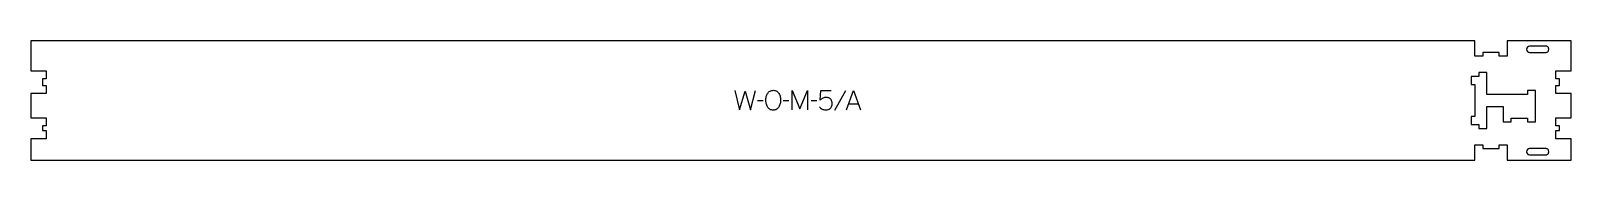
# Model space of a CAD drawing. Extents: x 0 to 2400, y 0 to 186.
import ezdxf

# ---------------------------------------------------------------- set-up
doc = ezdxf.new("R2010")
doc.units = 0
for name, color, linetype in [('1_ANYTOOL_1MMDEEP_LABELS_S', 2, 'CONTINUOUS'), ('3_ANYTOOL_CUTTHROUGH_INSID', 4, 'CONTINUOUS'), ('4_ANYTOOL_CUTTHROUGH_OUTSI', 5, 'CONTINUOUS')]:
    doc.layers.add(name, color=color, linetype=linetype)

msp = doc.modelspace()

# ---------------------------------------------------------------- linework, layer by layer
at = {"layer": '1_ANYTOOL_1MMDEEP_LABELS_S'}
for p, q in [((1269.017736, 107.770186), (1251.832022, 76.998757)), ((1140.832022, 92.127329), (1132.046307, 92.041614)), ((1180.860593, 92.127329), (1172.074879, 92.041614)), ((1224.360593, 92.127329), (1215.574879, 92.041614)), ((1274.20345, 87.798757), (1289.117736, 87.798757))]:
    msp.add_line(p, q, dxfattribs=at)
for points in [[(1096.474879, 108.241614), (1104.189164, 78.241614), (1112.632022, 107.341614), (1121.117736, 78.241614), (1128.617736, 108.241614)], [(1186.00345, 78.241614), (1186.00345, 108.241614), (1198.00345, 79.870186), (1210.00345, 108.113043), (1210.00345, 78.241614)], [(1270.732022, 78.241614), (1281.617736, 108.241614), (1292.674879, 78.241614)]]:
    msp.add_lwpolyline(points, dxfattribs=at)
msp.add_lwpolyline([(1156.90345, 108.584471, -0.064784), (1159.577405, 108.23655, -0.088904), (1162.00345, 107.1059, -0.05419), (1163.926015, 105.41377, -0.051179), (1165.45345, 103.3559, -0.041653), (1166.63565, 100.927127, -0.036749), (1167.424879, 98.341614, -0.024892), (1167.882658, 95.722351, -0.030823), (1168.046307, 93.070186, -0.034269), (1167.869787, 90.497689, -0.031918), (1167.355236, 87.970186, -0.031725), (1166.467049, 85.360789, -0.026303), (1165.282022, 82.870186, -0.058719), (1163.758241, 80.708438, -0.077745), (1161.719522, 79.045186, -0.077243), (1159.232533, 78.066348, -0.055252), (1156.560593, 77.770186, -0.054051), (1153.806668, 78.068765, -0.077615), (1151.24095, 79.066614, -0.078558), (1149.165877, 80.753688, -0.060481), (1147.624879, 82.9559, -0.02629), (1146.438218, 85.495119, -0.031299), (1145.551664, 88.152329, -0.031469), (1145.036626, 90.739144, -0.033416), (1144.860593, 93.370186, -0.032847), (1145.039271, 96.087134, -0.035049), (1145.583807, 98.754114, -0.03503), (1146.499781, 101.331153, -0.032231), (1147.75345, 103.763043, -0.062518), (1149.375339, 105.830137, -0.074052), (1151.487379, 107.379114, -0.072322), (1154.114232, 108.310005, -0.049083)], format="xyb", close=True, dxfattribs=at)
msp.add_lwpolyline([(1228.646307, 82.998757, 0.051644), (1230.381345, 80.978845, 0.067529), (1232.535593, 79.4309, 0.067834), (1234.992351, 78.526429, 0.054378), (1237.60345, 78.241614, 0.039344), (1240.586703, 78.476722, 0.059901), (1243.45345, 79.291614, 0.055966), (1244.668257, 79.968618, 0.047768), (1245.719522, 80.882686, 0.046557), (1246.714936, 82.147974, 0.031515), (1247.50345, 83.5559, 0.047557), (1248.191742, 85.435281, 0.064093), (1248.446307, 87.413043, 0.035335), (1248.304989, 89.410222, 0.045148), (1247.846307, 91.3559, 0.045692), (1247.096181, 93.06739, 0.046166), (1246.046307, 94.613043, 0.060461), (1244.711399, 95.884597, 0.060801), (1243.110593, 96.798757, 0.059081), (1241.147101, 97.362079, 0.040364), (1239.10345, 97.527329, 0.051634), (1236.522858, 97.260125, 0.068321), (1234.089164, 96.391614, 0.044671), (1231.84738, 94.959461, 0.031916), (1229.846307, 93.198757), (1230.574879, 108.241614), (1246.774879, 108.241614)], format="xyb", dxfattribs=at)
at = {"layer": '3_ANYTOOL_CUTTHROUGH_INSID'}
for points in [[(2334.75, 177, 0.414214), (2330, 172.25, 0.414214), (2334.75, 167.5), (2360.490349, 167.5, 0.12263), (2362.14544, 167.912125, 0.106401), (2363.459615, 169.019238, 0.09127), (2364.246664, 170.543392, 0.148392), (2364.246664, 173.956608, 0.09127), (2363.459615, 175.480762, 0.106401), (2362.14544, 176.587875, 0.12263), (2360.490349, 177)], [(2334.75, 8.5), (2360.490349, 8.5, 0.12263), (2362.14544, 8.912125, 0.106401), (2363.459615, 10.019238, 0.09127), (2364.246664, 11.543392, 0.148392), (2364.246664, 14.956608, 0.09127), (2363.459615, 16.480762, 0.106401), (2362.14544, 17.587875, 0.12263), (2360.490349, 18), (2334.75, 18, 0.414214), (2330, 13.25, 0.414214)]]:
    msp.add_lwpolyline(points, format="xyb", close=True, dxfattribs=at)
msp.add_lwpolyline([(2331.5, 65.588506), (2331.5, 59.588506), (2344, 59.588506), (2344, 108.088506), (2331.5, 108.088506), (2331.5, 102.088506), (2268, 102.088506), (2268, 136.044253), (2255.5, 136.044253), (2255.5, 130.044253), (2249.75, 130.044253), (2243.5, 130.044253), (2243.5, 117.544253), (2249.5, 117.544253), (2249.5, 68.044253), (2243.5, 68.044253), (2243.5, 55.544253), (2249.75, 55.544253), (2255.5, 55.544253), (2255.5, 49.544253), (2268, 49.544253), (2268, 83.588506), (2293.5, 83.588506), (2293.5, 59.588506), (2306, 59.588506), (2306, 65.588506)], close=True, dxfattribs=at)
at = {"layer": '4_ANYTOOL_CUTTHROUGH_OUTSI'}
msp.add_lwpolyline([(0, 185.5), (0, 139), (23.75, 139, -0.414214), (24, 138.75), (24, 126.75, -0.414214), (23.75, 126.5), (18, 126.5), (18, 116), (23.75, 116, -0.414214), (24, 115.75), (24, 103.75, -0.414214), (23.75, 103.5), (0, 103.5), (0, 66.089), (23.75, 66.089, -0.414214), (24, 65.839), (24, 53.839, -0.414214), (23.75, 53.589), (18, 53.589), (18, 46), (23.75, 46, -0.414214), (24, 45.75), (24, 33.75, -0.414214), (23.75, 33.5), (0, 33.5), (0, 0), (149.75, 0), (749.75, 0), (1649.75, 0), (1949.75, 0), (2249.5, 0), (2249.5, 23.75, -0.414214), (2249.75, 24), (2261.75, 24, -0.414214), (2262, 23.75), (2262, 18), (2287.5, 18), (2287.5, 23.75, -0.414214), (2287.75, 24), (2299.75, 24, -0.414214), (2300, 23.75), (2300, 0), (2399.5, 0), (2399.5, 33.5), (2375.75, 33.5, -0.414214), (2375.5, 33.75), (2375.5, 45.75, -0.414214), (2375.75, 46), (2381.5, 46), (2381.5, 53.589), (2375.75, 53.589, -0.414214), (2375.5, 53.839), (2375.5, 65.839, -0.414214), (2375.75, 66.089), (2399.5, 66.089), (2399.5, 103.5), (2375.75, 103.5, -0.414214), (2375.5, 103.75), (2375.5, 115.75, -0.414214), (2375.75, 116), (2381.5, 116), (2381.5, 126.5), (2375.75, 126.5, -0.414214), (2375.5, 126.75), (2375.5, 138.75, -0.414214), (2375.75, 139), (2399.5, 139), (2399.5, 185.5), (2300, 185.5), (2300, 161.75, -0.414214), (2299.75, 161.5), (2287.75, 161.5, -0.414214), (2287.5, 161.75), (2287.5, 167.5), (2262, 167.5), (2262, 161.75, -0.414214), (2261.75, 161.5), (2249.75, 161.5, -0.414214), (2249.5, 161.75), (2249.5, 185.5), (1949.75, 185.5), (1349.75, 185.5), (1049.75, 185.5), (449.75, 185.5)], format="xyb", close=True, dxfattribs=at)

doc.saveas('drawing.dxf')
